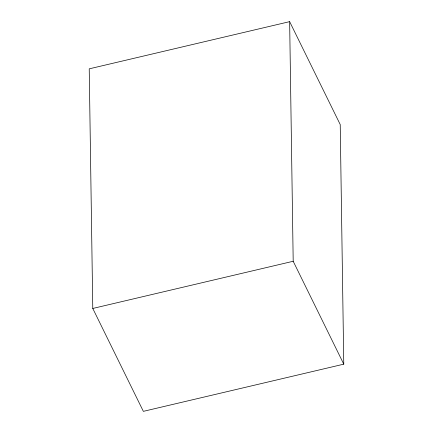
<?xml version="1.0" encoding="UTF-8"?>
<svg xmlns="http://www.w3.org/2000/svg" width="433" height="433" viewBox="0 0 433 433"><rect width="100%" height="100%" fill="white"/><g stroke="black" fill="none" stroke-linecap="round" stroke-linejoin="round"><path stroke-width="0.65" d="M289.645 21.65L89.225 68.836L92.776 308.453L143.355 411.35L343.775 364.164L340.224 124.547L289.645 21.65L293.195 261.267L343.775 364.164M92.776 308.453L293.195 261.267"/></g></svg>
